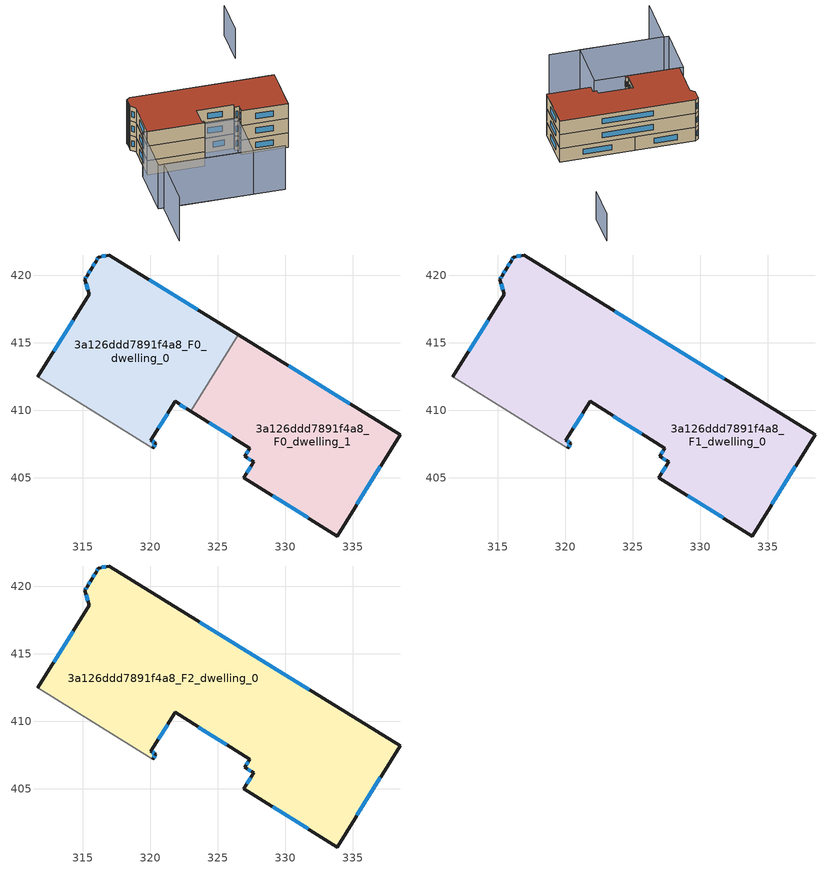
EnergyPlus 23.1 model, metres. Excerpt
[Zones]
3a126ddd7891f4a8_F0_dwelling_0
 floor ground (EU_floor_Construction): 326.5,415.58 323,409.91 321.83,410.64 320.04,407.78 320.4,407.56 320.16,407.17 311.66,412.47 315.47,418.58 315.14,419.7 315.31,419.96 315.64,420.5 315.97,421.04 316.15,421.34 316.94,421.5 z0
 wall outside (EU_wall_Construction): 326.5,415.58 316.94,421.5 316.15,421.34 315.97,421.04 315.64,420.5 315.31,419.96 315.14,419.7 315.47,418.58 311.66,412.47 / 320.16,407.17 320.4,407.56 320.04,407.78 321.83,410.64 323,409.91 z0:3
 wall adiabatic (EU_wall_Construction): 311.66,412.47 320.16,407.17 z0:3
 wall to 3a126ddd7891f4a8_F0_dwelling_1 (EU_wall_Construction): 323,409.91 326.5,415.58 z0:3
 window (EU_Window_Construction): 316.09,421.24 316.03,421.13 / 316.69,421.45 316.39,421.39 / 323.52,417.43 319.92,419.65 / 322.19,410.41 322.63,410.14 / 320.6,408.67 321.27,409.75 / 320.29,407.62 320.15,407.71 / 320.23,407.29 320.32,407.44 / 314.28,416.68 312.85,414.37 / 315.24,419.35 315.37,418.93 / 315.25,419.88 315.19,419.78 / 315.53,420.34 315.41,420.13 / 315.87,420.88 315.74,420.67 z0.93:2.07
3a126ddd7891f4a8_F0_dwelling_1
 floor ground (EU_floor_Construction): 338.5,408.17 333.84,400.67 326.92,404.98 327.66,406.17 327,406.58 327.38,407.19 323,409.91 326.5,415.58 z0
 wall outside (EU_wall_Construction): 323,409.91 327.38,407.19 327,406.58 327.66,406.17 326.92,404.98 333.84,400.67 338.5,408.17 326.5,415.58 z0:3
 window (EU_Window_Construction): 327.43,405.8 327.15,405.35 / 327.2,406.45 327.45,406.3 / 327.26,407 327.12,406.77 / 324.36,409.06 326.01,408.04 / 334.76,410.48 330.24,413.27 / 335.29,403.01 337.05,405.83 / 329.07,403.64 331.68,402.02 z0.93:2.07
3a126ddd7891f4a8_F1_dwelling_0
 floor to 3a126ddd7891f4a8_F0_dwelling_0 (EU_floor_Construction): 326.5,415.58 323,409.91 321.83,410.64 320.04,407.78 320.4,407.56 320.16,407.17 311.66,412.47 315.47,418.58 315.14,419.7 315.3,419.96 315.64,420.5 315.97,421.04 316.15,421.34 316.94,421.5 z3
 floor to 3a126ddd7891f4a8_F0_dwelling_1 (EU_floor_Construction): 338.5,408.17 333.84,400.67 326.92,404.98 327.66,406.17 327,406.58 327.38,407.19 323,409.91 326.5,415.58 z3
 wall outside (EU_wall_Construction): 320.16,407.17 320.4,407.56 320.04,407.78 321.83,410.64 327.38,407.19 327,406.58 327.66,406.17 326.92,404.98 333.84,400.67 338.5,408.17 316.94,421.5 316.15,421.34 315.97,421.04 315.64,420.5 315.31,419.96 315.14,419.7 315.47,418.58 311.66,412.47 z3:6
 wall adiabatic (EU_wall_Construction): 311.66,412.47 320.16,407.17 z3:6
 window (EU_Window_Construction): 316.09,421.24 316.03,421.13 / 316.69,421.45 316.39,421.39 / 331.78,412.32 323.66,417.34 / 335.29,403.01 337.05,405.83 / 329.07,403.64 331.68,402.02 / 327.43,405.8 327.15,405.35 / 327.2,406.45 327.45,406.3 / 327.26,407 327.12,406.77 / 323.56,409.56 325.65,408.26 / 320.6,408.67 321.27,409.75 / 320.29,407.62 320.15,407.71 / 320.23,407.29 320.32,407.44 / 314.28,416.68 312.85,414.37 / 315.24,419.35 315.37,418.93 / 315.25,419.88 315.19,419.78 / 315.53,420.34 315.41,420.13 / 315.87,420.88 315.74,420.67 z3.93:5.07
3a126ddd7891f4a8_F2_dwelling_0
 floor to 3a126ddd7891f4a8_F1_dwelling_0 (EU_floor_Construction): 338.5,408.17 333.84,400.67 326.92,404.98 327.66,406.17 327,406.58 327.38,407.19 321.83,410.64 320.04,407.78 320.4,407.56 320.16,407.17 311.66,412.47 315.47,418.58 315.14,419.7 315.3,419.96 315.64,420.5 315.97,421.04 316.15,421.34 316.94,421.5 z6
 wall outside (EU_wall_Construction): 320.16,407.17 320.4,407.56 320.04,407.78 321.83,410.64 327.38,407.19 327,406.58 327.66,406.17 326.92,404.98 333.84,400.67 338.5,408.17 316.94,421.5 316.15,421.34 315.97,421.04 315.64,420.5 315.31,419.96 315.14,419.7 315.47,418.58 311.66,412.47 z6:9
 wall adiabatic (EU_wall_Construction): 311.66,412.47 320.16,407.17 z6:9
 window (EU_Window_Construction): 316.09,421.24 316.03,421.13 / 316.69,421.45 316.39,421.39 / 331.78,412.32 323.66,417.34 / 335.29,403.01 337.05,405.83 / 329.07,403.64 331.68,402.02 / 327.43,405.8 327.15,405.35 / 327.2,406.45 327.45,406.3 / 327.26,407 327.12,406.77 / 323.56,409.56 325.65,408.26 / 320.6,408.67 321.27,409.75 / 320.29,407.62 320.15,407.71 / 320.23,407.29 320.32,407.44 / 314.28,416.68 312.85,414.37 / 315.24,419.35 315.37,418.93 / 315.25,419.88 315.19,419.78 / 315.53,420.34 315.41,420.13 / 315.87,420.88 315.74,420.67 z6.93:8.07
 roof outside (EU_roof_Construction): 333.84,400.67 338.5,408.17 316.94,421.5 316.15,421.34 315.97,421.04 315.64,420.5 315.31,419.96 315.14,419.7 315.47,418.58 311.66,412.47 320.16,407.17 320.4,407.56 320.04,407.78 321.83,410.64 327.38,407.19 327,406.58 327.66,406.17 326.92,404.98 z9
shading: 301.14,395.33 306.47,403.86 / 306.47,403.86 324.46,392.62 / 319.71,395.59 305.67,404.36 / 305.67,404.36 311,412.89 / 311,412.89 325.04,404.12 / 325.04,404.12 319.71,395.59 z0:9; 350.77,431.14 347.12,425.14 z0:6
[Building]
EU S2 Campaign: North Axis=0; Terrain=City; Solar Distribution=FullExterior
[Site:Location]
Montreal-Trudeau.Intl.AP: Latitude=45.4667; Longitude=-73.75; Time Zone=-5; Elevation=36
[SizingPeriod:WeatherFileDays]
AnnualSizingPeriod: Begin Month=1; Begin Day of Month=1; End Month=12; End Day of Month=31; Day of Week for Start Day=Monday; Use Weather File Daylight Saving Period=No; Use Weather File Rain and Snow Indicators=No
[MATERIAL]
EU_InternalMass_Material: Roughness=MediumRough; Thickness=0.1; Conductivity=1; Density=1800; Specific Heat=900; Thermal Absorptance=0.9; Solar Absorptance=0.7; Visible Absorptance=0.7
[MATERIAL:NOMASS] Roughness=MediumRough; Thermal Absorptance=0.9; Solar Absorptance=0.7; Visible Absorptance=0.7
Name | Thermal Resistance
EU_wall_NoMass; EU_floor_NoMass | 1.36485
EU_roof_NoMass | 2.55992
[WINDOWMATERIAL:SIMPLEGLAZINGSYSTEM]
EU_Window_SimpleGlazing: UFactor=3.92339; Solar Heat Gain Coefficient=0.8; Visible Transmittance=0.8
[CONSTRUCTION]
EU_wall_Construction: EU_wall_NoMass
EU_roof_Construction: EU_roof_NoMass
EU_floor_Construction: EU_floor_NoMass
EU_Window_Construction: EU_Window_SimpleGlazing
EU_InternalMass_Construction: EU_InternalMass_Material
[ZONE] Type=1; Multiplier=1; Ceiling Height=autocalculate; Floor Area=autocalculate; Part of Total Floor Area=Yes
Name | Volume
3a126ddd7891f4a8_F0_dwelling_0 | 336.313
3a126ddd7891f4a8_F1_dwelling_0; 3a126ddd7891f4a8_F2_dwelling_0 | 672.617
3a126ddd7891f4a8_F0_dwelling_1 | 336.321
[INTERNALMASS] Construction=EU_InternalMass_Construction
Name | Zone or ZoneList | Surface Area
3a126ddd7891f4a8_F0_dwelling_0_EU_InternalMass | 3a126ddd7891f4a8_F0_dwelling_0 | 112.105
3a126ddd7891f4a8_F0_dwelling_1_EU_InternalMass | 3a126ddd7891f4a8_F0_dwelling_1 | 112.107
3a126ddd7891f4a8_F1_dwelling_0_EU_InternalMass | 3a126ddd7891f4a8_F1_dwelling_0 | 224.206
3a126ddd7891f4a8_F2_dwelling_0_EU_InternalMass | 3a126ddd7891f4a8_F2_dwelling_0 | 224.206
[OTHEREQUIPMENT] Fuel Type=Electricity; Design Level Calculation Method=Watts/Area; Power per Zone Floor Area=1; Fraction Latent=0; Fraction Radiant=0; Fraction Lost=0; Carbon Dioxide Generation Rate=0; EndUse Subcategory=EU_Step8_InternalGains
Name | Zone or ZoneList or Space or SpaceList | Schedule
EU_Step8_InternalGain_3a126ddd7891f4a8_F0_dwelling_0_f000 | 3a126ddd7891f4a8_F0_dwelling_0 | EU_Step8_GainSchedule_3a126ddd7891f4a8_F0_dwelling_0_f000
EU_Step8_InternalGain_3a126ddd7891f4a8_F0_dwelling_1_f000 | 3a126ddd7891f4a8_F0_dwelling_1 | EU_Step8_GainSchedule_3a126ddd7891f4a8_F0_dwelling_1_f000
EU_Step8_InternalGain_3a126ddd7891f4a8_F1_dwelling_0_f000 | 3a126ddd7891f4a8_F1_dwelling_0 | EU_Step8_GainSchedule_3a126ddd7891f4a8_F1_dwelling_0_f000
EU_Step8_InternalGain_3a126ddd7891f4a8_F2_dwelling_0_f000 | 3a126ddd7891f4a8_F2_dwelling_0 | EU_Step8_GainSchedule_3a126ddd7891f4a8_F2_dwelling_0_f000
[ZONEVENTILATION:DESIGNFLOWRATE] Schedule=EU_AlwaysOn; Design Flow Rate Calculation Method=AirChanges/Hour; Air Changes per Hour=0.860309; Ventilation Type=Natural; Fan Pressure Rise=0; Fan Total Efficiency=1; Constant Term Coefficient=1; Temperature Term Coefficient=0; Velocity Term Coefficient=0; Velocity Squared Term Coefficient=0; Minimum Indoor Temperature=-100; Maximum Indoor Temperature=100; Delta Temperature=-100; Minimum Outdoor Temperature=-100; Maximum Outdoor Temperature=100; Maximum Wind Speed=40
Name | Zone or ZoneList or Space or SpaceList
EU_ConstantAir_3a126ddd7891f4a8_F0_dwelling_0 | 3a126ddd7891f4a8_F0_dwelling_0
EU_ConstantAir_3a126ddd7891f4a8_F0_dwelling_1 | 3a126ddd7891f4a8_F0_dwelling_1
EU_ConstantAir_3a126ddd7891f4a8_F1_dwelling_0 | 3a126ddd7891f4a8_F1_dwelling_0
EU_ConstantAir_3a126ddd7891f4a8_F2_dwelling_0 | 3a126ddd7891f4a8_F2_dwelling_0
[HVACTEMPLATE:THERMOSTAT] Constant Heating Setpoint=20; Constant Cooling Setpoint=50
EU_HeatOnly_3a126ddd7891f4a8_F0_dwelling_0; EU_HeatOnly_3a126ddd7891f4a8_F0_dwelling_1; EU_HeatOnly_3a126ddd7891f4a8_F1_dwelling_0; EU_HeatOnly_3a126ddd7891f4a8_F2_dwelling_0
[HVACTEMPLATE:ZONE:IDEALLOADSAIRSYSTEM] System Availability Schedule=EU_AlwaysOn; Maximum Heating Supply Air Temperature=50; Minimum Cooling Supply Air Temperature=13; Maximum Heating Supply Air Humidity Ratio=0.0156; Minimum Cooling Supply Air Humidity Ratio=0.0077; Heating Limit=NoLimit; Cooling Limit=NoLimit; Heating Availability Schedule=EU_AlwaysOn; Cooling Availability Schedule=EU_CoolingOff; Dehumidification Control Type=ConstantSensibleHeatRatio; Cooling Sensible Heat Ratio=0.7; Dehumidification Setpoint=60; Humidification Control Type=None; Humidification Setpoint=30; Outdoor Air Method=None; Outdoor Air Flow Rate per Person=0.00944; Outdoor Air Flow Rate per Zone Floor Area=0; Outdoor Air Flow Rate per Zone=0; Demand Controlled Ventilation Type=None; Outdoor Air Economizer Type=NoEconomizer; Heat Recovery Type=None; Sensible Heat Recovery Effectiveness=0.7; Latent Heat Recovery Effectiveness=0.65
Name | Template Thermostat
3a126ddd7891f4a8_F0_dwelling_0 | EU_HeatOnly_3a126ddd7891f4a8_F0_dwelling_0
3a126ddd7891f4a8_F0_dwelling_1 | EU_HeatOnly_3a126ddd7891f4a8_F0_dwelling_1
3a126ddd7891f4a8_F1_dwelling_0 | EU_HeatOnly_3a126ddd7891f4a8_F1_dwelling_0
3a126ddd7891f4a8_F2_dwelling_0 | EU_HeatOnly_3a126ddd7891f4a8_F2_dwelling_0
[SIZING:ZONE] Zone Cooling Design Supply Air Temperature Input Method=SupplyAirTemperature; Zone Cooling Design Supply Air Temperature=13; Zone Heating Design Supply Air Temperature Input Method=SupplyAirTemperature; Zone Heating Design Supply Air Temperature=50; Zone Cooling Design Supply Air Humidity Ratio=0.008; Zone Heating Design Supply Air Humidity Ratio=0.008; Cooling Design Air Flow Method=DesignDay; Cooling Design Air Flow Rate=0; Cooling Minimum Air Flow per Zone Floor Area=0.000762; Cooling Minimum Air Flow=0; Cooling Minimum Air Flow Fraction=0.2; Heating Design Air Flow Method=DesignDay; Heating Design Air Flow Rate=0; Heating Maximum Air Flow per Zone Floor Area=0.002032; Heating Maximum Air Flow=0.141576; Heating Maximum Air Flow Fraction=0.3; Account for Dedicated Outdoor Air System=No; Dedicated Outdoor Air System Control Strategy=NeutralSupplyAir; Dedicated Outdoor Air Low Setpoint Temperature for Design=autosize; Dedicated Outdoor Air High Setpoint Temperature for Design=autosize; Zone Load Sizing Method=Sensible Load Only No Latent Load; Zone Latent Cooling Design Supply Air Humidity Ratio Input Method=HumidityRatioDifference; Zone Cooling Design Supply Air Humidity Ratio Difference=0.005; Zone Latent Heating Design Supply Air Humidity Ratio Input Method=HumidityRatioDifference; Zone Humidification Design Supply Air Humidity Ratio Difference=0.005
3a126ddd7891f4a8_F0_dwelling_0; 3a126ddd7891f4a8_F0_dwelling_1; 3a126ddd7891f4a8_F1_dwelling_0; 3a126ddd7891f4a8_F2_dwelling_0
[SCHEDULE:CONSTANT]
Name | Hourly Value
EU_AlwaysOn | 1
EU_CoolingOff | 0
[SCHEDULE:FILE] Column Number=1; Rows to Skip at Top=0; Number of Hours of Data=8760; Column Separator=Comma; Interpolate to Timestep=No; Minutes per Item=60; Adjust Schedule for Daylight Savings=Yes
Name | File
EU_Step8_GainSchedule_3a126ddd7891f4a8_F0_dwelling_0_f000 | ../../schedules/3a126ddd7891f4a8/3a126ddd7891f4a8_F0_dwelling_0_f000_gain.csv
EU_Step8_GainSchedule_3a126ddd7891f4a8_F0_dwelling_1_f000 | ../../schedules/3a126ddd7891f4a8/3a126ddd7891f4a8_F0_dwelling_1_f000_gain.csv
EU_Step8_GainSchedule_3a126ddd7891f4a8_F1_dwelling_0_f000 | ../../schedules/3a126ddd7891f4a8/3a126ddd7891f4a8_F1_dwelling_0_f000_gain.csv
EU_Step8_GainSchedule_3a126ddd7891f4a8_F2_dwelling_0_f000 | ../../schedules/3a126ddd7891f4a8/3a126ddd7891f4a8_F2_dwelling_0_f000_gain.csv
